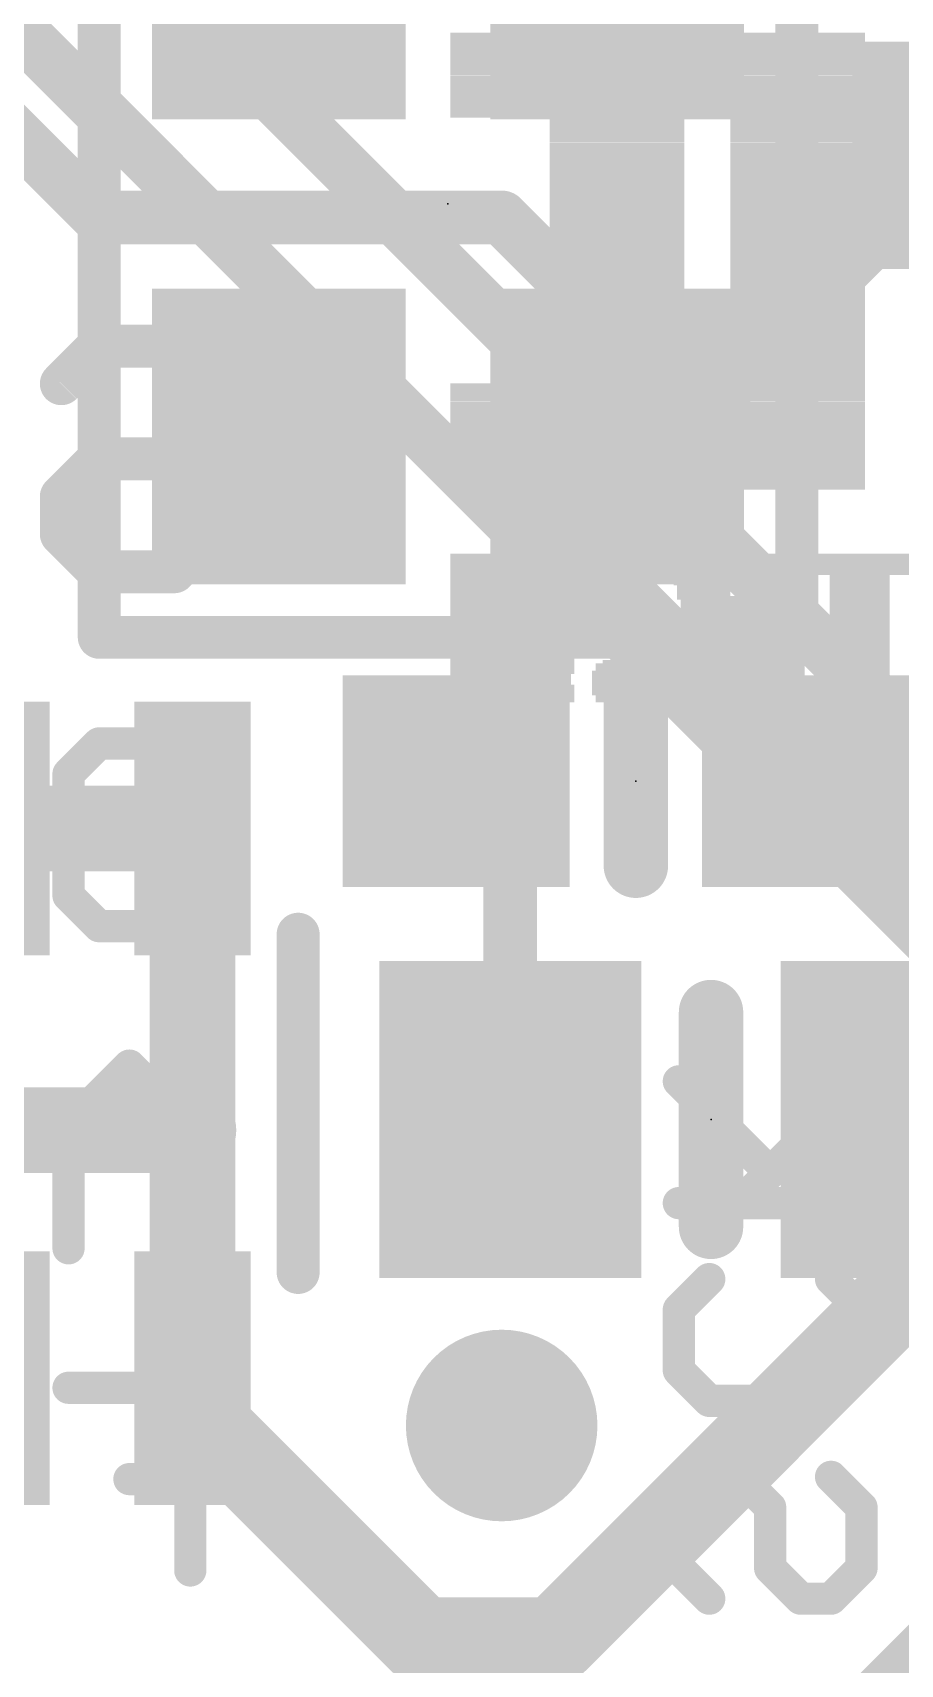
# Model space of a CAD drawing. Extents: x -11.9 to 58.8, y -5.3 to 30.8.
# Drawn here: x 28.26 to 32.37, y 4.2 to 11.92 of the extents above; entities that cross this region are included whole.
import ezdxf

# ---------------------------------------------------------------- set-up
doc = ezdxf.new("R2010")
doc.units = 0
for name, color, linetype in [('1', 12, 'CONTINUOUS'), ('16', 132, 'CONTINUOUS'), ('18', 110, 'CONTINUOUS'), ('21', 40, 'CONTINUOUS'), ('22', 6, 'CONTINUOUS'), ('23', 53, 'CONTINUOUS')]:
    doc.layers.add(name, color=color, linetype=linetype)

# ---------------------------------------------------------------- blocks, each defined once
blk = doc.blocks.new('RECT')
blk.add_solid([(-0.5, -0.5), (0.5, -0.5), (-0.5, 0.5), (0.5, 0.5)])
blk = doc.blocks.new('ROUNDV')
at = {"const_width": 0.5}
blk.add_lwpolyline([(0, -0.25, 1), (0, 0.25, 1), (0, -0.25)], format="xyb", dxfattribs=at)

msp = doc.modelspace()

# ---------------------------------------------------------------- linework, layer by layer
at = {"layer": '1'}
for points, const_width in [([(27.674, 11.95), (28.575, 11.049)], 0.254), ([(32.639, 11.342), (31.3095, 10.0125)], 0.254), ([(28.575, 11.049), (30.48, 11.049)], 0.254), ([(30.48, 11.049), (31.026, 10.503)], 0.254), ([(31.026, 10.503), (31.026, 10.0125)], 0.254), ([(31.3095, 10.0125), (31.026, 10.0125)], 0.254), ([(31.026, 10.0125), (31.026, 9.321)], 0.254), ([(34.925, 9.525), (32.4206, 7.0206)], 0.4064), ([(31.026, 9.321), (31.965, 8.382)], 0.254), ([(29.017, 8.443), (29.017, 8.158)], 0.254), ([(30.265, 8.382), (30.5206, 8.1264)], 0.254), ([(28.067, 8.158), (29.017, 8.158)], 0.4064), ([(29.017, 6.735), (29.017, 8.158)], 0.4064), ([(30.5206, 8.1264), (30.5206, 6.7818)], 0.254), ([(32.4206, 7.0206), (32.4206, 6.7818)], 0.4064), ([(32.4206, 6.0046), (32.4206, 6.7818)], 0.4064), ([(27.559, 6.731), (29.021, 6.731)], 0.4064), ([(29.021, 6.731), (29.017, 6.735)], 0.4064), ([(29.017, 5.558), (29.017, 6.735)], 0.4064), ([(32.4206, 6.0046), (30.734, 4.318)], 0.4064), ([(29.017, 5.4), (29.017, 5.558)], 0.4064), ([(30.099, 4.318), (29.017, 5.4)], 0.4064), ([(33.02, 4.826), (31.75, 3.556)], 0.254), ([(30.734, 4.318), (30.099, 4.318)], 0.4064)]:
    msp.add_lwpolyline(points, dxfattribs=dict(at, const_width=const_width))
for points, const_width in [([(28.575, 11.1125, 1), (28.575, 10.9855)], 0.127), ([(28.5301, 11.0041, 1), (28.6199, 11.0939)], 0.127), ([(30.5249, 11.0939, 1), (30.4351, 11.0041)], 0.127), ([(30.48, 10.9855, 1), (30.48, 11.1125)], 0.127), ([(31.0895, 10.503, 1), (30.9625, 10.503)], 0.127), ([(30.9811, 10.4581, 1), (31.0709, 10.5479)], 0.127), ([(31.026, 10.076, 1), (31.026, 9.949)], 0.127), ([(31.0895, 10.0125, 1), (30.9625, 10.0125)], 0.127), ([(31.2646, 10.0574, 1), (31.3544, 9.9676)], 0.127), ([(31.3095, 9.949, 1), (31.3095, 10.076)], 0.127), ([(30.9625, 10.0125, 1), (31.0895, 10.0125)], 0.127), ([(31.0709, 9.3659, 1), (30.9811, 9.2761)], 0.127), ([(30.9625, 9.321, 1), (31.0895, 9.321)], 0.127), ([(29.0805, 8.443, 1), (28.9535, 8.443)], 0.127), ([(30.3099, 8.4269, 1), (30.2201, 8.3371)], 0.127), ([(31.9201, 8.3371, 1), (32.0099, 8.4269)], 0.127), ([(29.1186, 8.158, 1), (28.9154, 8.158)], 0.2032), ([(29.017, 8.0564, 1), (29.017, 8.2596)], 0.2032), ([(28.9535, 8.158, 1), (29.0805, 8.158)], 0.127), ([(30.5841, 8.1264, 1), (30.4571, 8.1264)], 0.127), ([(30.4757, 8.0815, 1), (30.5655, 8.1713)], 0.127), ([(32.5222, 7.0206, 1), (32.319, 7.0206)], 0.2032), ([(32.3488, 7.0924, 1), (32.4924, 6.9488)], 0.2032), ([(32.5222, 6.7818, 1), (32.319, 6.7818)], 0.2032), ([(29.1186, 6.735, 1), (28.9154, 6.735)], 0.2032), ([(29.0888, 6.8068, 1), (28.9452, 6.6632)], 0.2032), ([(28.9492, 6.6592, 1), (29.0928, 6.8028)], 0.2032), ([(29.021, 6.6294, 1), (29.021, 6.8326)], 0.2032), ([(32.319, 6.7818, 1), (32.5222, 6.7818)], 0.2032), ([(28.9154, 6.735, 1), (29.1186, 6.735)], 0.2032), ([(30.4571, 6.7818, 1), (30.5841, 6.7818)], 0.127), ([(32.4924, 5.9328, 1), (32.3488, 6.0764)], 0.2032), ([(32.319, 6.0046, 1), (32.5222, 6.0046)], 0.2032), ([(29.1186, 5.558, 1), (28.9154, 5.558)], 0.2032), ([(28.9154, 5.558, 1), (29.1186, 5.558)], 0.2032), ([(29.0888, 5.4718, 1), (28.9452, 5.3282)], 0.2032), ([(28.9154, 5.4, 1), (29.1186, 5.4)], 0.2032), ([(30.099, 4.4196, 1), (30.099, 4.2164)], 0.2032), ([(30.0272, 4.2462, 1), (30.1708, 4.3898)], 0.2032), ([(30.6622, 4.3898, 1), (30.8058, 4.2462)], 0.2032), ([(30.734, 4.2164, 1), (30.734, 4.4196)], 0.2032)]:
    msp.add_lwpolyline(points, format="xyb", dxfattribs=dict(at, const_width=const_width))
at = {"layer": '16', "const_width": 0.254}
for points in [[(25.146, 15.875), (34.29, 6.731)], [(25.146, 14.986), (32.639, 7.493)], [(32.639, 4.445), (31.75, 3.556)]]:
    msp.add_lwpolyline(points, dxfattribs=at)
at = {"layer": '21'}
for points, const_width in [([(28.576, 9.0625), (28.576, 13.1625)], 0.2032), ([(31.876, 9.0625), (31.876, 13.1625)], 0.2032), ([(28.576, 9.0625), (31.876, 9.0625)], 0.2032), ([(31.115, 7.982), (31.115, 8.782)], 0.3048), ([(29.517, 6.058), (29.517, 7.658)], 0.2032), ([(31.4706, 6.2738), (31.4706, 7.2898)], 0.3048)]:
    msp.add_lwpolyline(points, dxfattribs=dict(at, const_width=const_width))
for points, const_width in [([(28.576, 9.1133, 1), (28.576, 9.0117)], 0.1016), ([(28.5252, 9.0625, 1), (28.6268, 9.0625)], 0.1016), ([(31.8252, 9.0625, 1), (31.9268, 9.0625)], 0.1016), ([(31.876, 9.0117, 1), (31.876, 9.1133)], 0.1016), ([(31.1912, 8.782, 1), (31.0388, 8.782)], 0.1524), ([(31.0388, 7.982, 1), (31.1912, 7.982)], 0.1524), ([(29.5678, 7.658, 1), (29.4662, 7.658)], 0.1016), ([(31.5468, 7.2898, 1), (31.3944, 7.2898)], 0.1524), ([(31.3944, 6.2738, 1), (31.5468, 6.2738)], 0.1524), ([(29.4662, 6.058, 1), (29.5678, 6.058)], 0.1016)]:
    msp.add_lwpolyline(points, format="xyb", dxfattribs=dict(at, const_width=const_width))
at = {"layer": '22'}
for points, const_width in [([(28.3966, 10.2624), (28.5745, 10.4403)], 0.2032), ([(28.5745, 10.4403), (28.9305, 10.4403)], 0.2032), ([(28.9305, 10.4403), (29.1084, 10.2624)], 0.2032), ([(29.1084, 10.2624), (29.1084, 10.0844)], 0.2032), ([(29.1084, 10.0844), (28.9305, 9.9065)], 0.2032), ([(28.5745, 9.9065), (28.3966, 9.7285)], 0.2032), ([(28.9305, 9.9065), (28.5745, 9.9065)], 0.2032), ([(28.3966, 9.7285), (28.3966, 9.5506)], 0.2032), ([(28.3966, 9.5506), (28.5745, 9.3726)], 0.2032), ([(28.9305, 9.3726), (29.1084, 9.5506)], 0.2032), ([(28.5745, 9.3726), (28.9305, 9.3726)], 0.2032), ([(28.4306, 8.4165), (28.5746, 8.5605)], 0.1524), ([(28.5746, 8.5605), (28.8627, 8.5605)], 0.1524), ([(28.8627, 8.5605), (29.0068, 8.4165)], 0.1524), ([(28.4306, 7.8403), (28.4306, 8.4165)], 0.1524), ([(29.0068, 8.4165), (29.0068, 7.8403)], 0.1524), ([(28.5746, 7.6962), (28.4306, 7.8403)], 0.1524), ([(29.0068, 7.8403), (28.8627, 7.6962)], 0.1524), ([(28.8627, 7.6962), (28.5746, 7.6962)], 0.1524), ([(28.7187, 7.0365), (28.4306, 6.7484)], 0.1524), ([(29.0068, 6.7484), (28.7187, 7.0365)], 0.1524), ([(31.7504, 6.53), (31.3182, 6.9622)], 0.1524), ([(31.6063, 6.386), (32.1825, 6.9622)], 0.1524), ([(28.4306, 6.7484), (28.4306, 6.1722)], 0.1524), ([(29.0068, 6.1722), (29.0068, 6.7484)], 0.1524), ([(29.0068, 6.6044), (28.4306, 6.6044)], 0.1524), ([(32.1825, 6.386), (31.3182, 6.386)], 0.1524), ([(31.3182, 5.8826), (31.4623, 6.0267)], 0.1524), ([(32.0385, 6.0267), (32.1825, 5.8826)], 0.1524), ([(31.3182, 5.5945), (31.3182, 5.8826)], 0.1524), ([(32.1825, 5.8826), (32.1825, 5.5945)], 0.1524), ([(31.4623, 5.4504), (31.3182, 5.5945)], 0.1524), ([(32.1825, 5.5945), (32.0385, 5.4504)], 0.1524), ([(29.0068, 5.5125), (28.4306, 5.5125)], 0.1524), ([(29.0068, 4.6482), (29.0068, 5.5125)], 0.1524), ([(32.0385, 5.4504), (31.4623, 5.4504)], 0.1524), ([(29.0068, 5.0804), (28.7187, 5.0804)], 0.1524), ([(31.4623, 5.0911), (31.3182, 4.9471)], 0.1524), ([(31.6063, 5.0911), (31.4623, 5.0911)], 0.1524), ([(31.7504, 4.9471), (31.6063, 5.0911)], 0.1524), ([(32.0385, 5.0911), (32.1825, 4.9471)], 0.1524), ([(31.3182, 4.9471), (31.3182, 4.659)], 0.1524), ([(31.7504, 4.659), (31.7504, 4.9471)], 0.1524), ([(32.1825, 4.9471), (32.1825, 4.659)], 0.1524), ([(31.3182, 4.659), (31.4623, 4.5149)], 0.1524), ([(31.8944, 4.5149), (31.7504, 4.659)], 0.1524), ([(32.1825, 4.659), (32.0385, 4.5149)], 0.1524), ([(32.0385, 4.5149), (31.8944, 4.5149)], 0.1524)]:
    msp.add_lwpolyline(points, dxfattribs=dict(at, const_width=const_width))
for points, const_width in [([(28.5745, 10.4911, 1), (28.5745, 10.3895)], 0.1016), ([(28.6105, 10.4044, 1), (28.5386, 10.4762)], 0.1016), ([(28.9664, 10.4762, 1), (28.8945, 10.4044)], 0.1016), ([(28.9305, 10.3895, 1), (28.9305, 10.4911)], 0.1016), ([(28.3607, 10.2983, 1), (28.4325, 10.2264)], 0.1016), ([(29.1592, 10.2624, 1), (29.0576, 10.2624)], 0.1016), ([(29.0725, 10.2264, 1), (29.1443, 10.2983)], 0.1016), ([(29.0576, 10.0844, 1), (29.1592, 10.0844)], 0.1016), ([(29.1443, 10.0485, 1), (29.0725, 10.1203)], 0.1016), ([(28.5745, 9.9573, 1), (28.5745, 9.8557)], 0.1016), ([(28.6105, 9.8705, 1), (28.5386, 9.9424)], 0.1016), ([(28.8945, 9.9424, 1), (28.9664, 9.8705)], 0.1016), ([(28.9305, 9.8557, 1), (28.9305, 9.9573)], 0.1016), ([(28.4474, 9.7285, 1), (28.3458, 9.7285)], 0.1016), ([(28.3607, 9.7644, 1), (28.4325, 9.6926)], 0.1016), ([(28.4325, 9.5865, 1), (28.3607, 9.5146)], 0.1016), ([(29.1443, 9.5146, 1), (29.0725, 9.5865)], 0.1016), ([(28.3458, 9.5506, 1), (28.4474, 9.5506)], 0.1016), ([(28.5745, 9.4234, 1), (28.5745, 9.3218)], 0.1016), ([(28.5386, 9.3367, 1), (28.6105, 9.4085)], 0.1016), ([(28.8945, 9.4085, 1), (28.9664, 9.3367)], 0.1016), ([(28.9305, 9.3218, 1), (28.9305, 9.4234)], 0.1016), ([(28.5746, 8.5986, 1), (28.5746, 8.5224)], 0.0762), ([(28.6016, 8.5336, 1), (28.5477, 8.5875)], 0.0762), ([(28.8897, 8.5875, 1), (28.8358, 8.5336)], 0.0762), ([(28.8627, 8.5224, 1), (28.8627, 8.5986)], 0.0762), ([(28.4687, 8.4165, 1), (28.3925, 8.4165)], 0.0762), ([(29.0449, 8.4165, 1), (28.9687, 8.4165)], 0.0762), ([(28.4036, 8.4434, 1), (28.4575, 8.3895)], 0.0762), ([(28.9799, 8.3895, 1), (29.0337, 8.4434)], 0.0762), ([(28.4575, 7.8672, 1), (28.4036, 7.8133)], 0.0762), ([(28.3925, 7.8403, 1), (28.4687, 7.8403)], 0.0762), ([(28.9687, 7.8403, 1), (29.0449, 7.8403)], 0.0762), ([(29.0337, 7.8133, 1), (28.9799, 7.8672)], 0.0762), ([(28.5746, 7.7343, 1), (28.5746, 7.6581)], 0.0762), ([(28.5477, 7.6693, 1), (28.6016, 7.7231)], 0.0762), ([(28.8358, 7.7231, 1), (28.8897, 7.6693)], 0.0762), ([(28.8627, 7.6581, 1), (28.8627, 7.7343)], 0.0762), ([(28.7456, 7.0635, 1), (28.6917, 7.0096)], 0.0762), ([(28.7456, 7.0096, 1), (28.6917, 7.0635)], 0.0762), ([(31.3451, 6.9891, 1), (31.2913, 6.9352)], 0.0762), ([(32.2095, 6.9352, 1), (32.1556, 6.9891)], 0.0762), ([(28.4036, 6.7754, 1), (28.4575, 6.7215)], 0.0762), ([(28.4687, 6.7484, 1), (28.3925, 6.7484)], 0.0762), ([(29.0449, 6.7484, 1), (28.9687, 6.7484)], 0.0762), ([(28.9799, 6.7215, 1), (29.0337, 6.7754)], 0.0762), ([(28.4306, 6.6425, 1), (28.4306, 6.5663)], 0.0762), ([(29.0068, 6.5663, 1), (29.0068, 6.6425)], 0.0762), ([(31.7234, 6.5031, 1), (31.7773, 6.557)], 0.0762), ([(31.3182, 6.4241, 1), (31.3182, 6.3479)], 0.0762), ([(31.5794, 6.4129, 1), (31.6333, 6.359)], 0.0762), ([(32.1825, 6.3479, 1), (32.1825, 6.4241)], 0.0762), ([(28.3925, 6.1722, 1), (28.4687, 6.1722)], 0.0762), ([(28.9687, 6.1722, 1), (29.0449, 6.1722)], 0.0762), ([(31.4892, 5.9997, 1), (31.4353, 6.0536)], 0.0762), ([(32.0654, 6.0536, 1), (32.0115, 5.9997)], 0.0762), ([(31.3563, 5.8826, 1), (31.2801, 5.8826)], 0.0762), ([(31.2913, 5.9096, 1), (31.3451, 5.8557)], 0.0762), ([(32.2206, 5.8826, 1), (32.1444, 5.8826)], 0.0762), ([(32.1556, 5.8557, 1), (32.2095, 5.9096)], 0.0762), ([(31.3451, 5.6214, 1), (31.2913, 5.5676)], 0.0762), ([(32.2095, 5.5676, 1), (32.1556, 5.6214)], 0.0762), ([(28.4306, 5.5506, 1), (28.4306, 5.4744)], 0.0762), ([(29.0449, 5.5125, 1), (28.9687, 5.5125)], 0.0762), ([(29.0068, 5.4744, 1), (29.0068, 5.5506)], 0.0762), ([(31.2801, 5.5945, 1), (31.3563, 5.5945)], 0.0762), ([(32.1444, 5.5945, 1), (32.2206, 5.5945)], 0.0762), ([(31.4623, 5.4885, 1), (31.4623, 5.4123)], 0.0762), ([(31.4353, 5.4235, 1), (31.4892, 5.4774)], 0.0762), ([(32.0115, 5.4774, 1), (32.0654, 5.4235)], 0.0762), ([(32.0385, 5.4123, 1), (32.0385, 5.4885)], 0.0762), ([(28.7187, 5.1185, 1), (28.7187, 5.0423)], 0.0762), ([(29.0068, 5.0423, 1), (29.0068, 5.1185)], 0.0762), ([(31.4623, 5.1292, 1), (31.4623, 5.053)], 0.0762), ([(31.4892, 5.0642, 1), (31.4353, 5.1181)], 0.0762), ([(31.6333, 5.1181, 1), (31.5794, 5.0642)], 0.0762), ([(31.6063, 5.053, 1), (31.6063, 5.1292)], 0.0762), ([(32.0654, 5.1181, 1), (32.0115, 5.0642)], 0.0762), ([(31.3563, 4.9471, 1), (31.2801, 4.9471)], 0.0762), ([(31.7885, 4.9471, 1), (31.7123, 4.9471)], 0.0762), ([(32.2206, 4.9471, 1), (32.1444, 4.9471)], 0.0762), ([(31.2913, 4.974, 1), (31.3451, 4.9201)], 0.0762), ([(31.7234, 4.9201, 1), (31.7773, 4.974)], 0.0762), ([(32.1556, 4.9201, 1), (32.2095, 4.974)], 0.0762), ([(31.3451, 4.6859, 1), (31.2913, 4.632)], 0.0762), ([(31.7773, 4.6859, 1), (31.7234, 4.632)], 0.0762), ([(32.2095, 4.632, 1), (32.1556, 4.6859)], 0.0762), ([(28.9687, 4.6482, 1), (29.0449, 4.6482)], 0.0762), ([(31.2801, 4.659, 1), (31.3563, 4.659)], 0.0762), ([(31.7123, 4.659, 1), (31.7885, 4.659)], 0.0762), ([(32.1444, 4.659, 1), (32.2206, 4.659)], 0.0762), ([(31.4353, 4.488, 1), (31.4892, 4.5419)], 0.0762), ([(31.8944, 4.553, 1), (31.8944, 4.4768)], 0.0762), ([(31.8675, 4.488, 1), (31.9214, 4.5419)], 0.0762), ([(32.0115, 4.5419, 1), (32.0654, 4.488)], 0.0762), ([(32.0385, 4.4768, 1), (32.0385, 4.553)], 0.0762)]:
    msp.add_lwpolyline(points, format="xyb", dxfattribs=dict(at, const_width=const_width))
at = {"layer": '23'}
for p in [(30.226, 11.1125), (31.115, 8.382), (31.4706, 6.7818)]:
    msp.add_point(p, dxfattribs=at)

# ---------------------------------------------------------------- block references
at = {"layer": '1'}
for p, xscale, yscale, rotation in [((29.426, 12.2125), 1.4, 1.2, 90), ((31.026, 12.2125), 1.4, 1.2, 90), ((29.426, 10.0125), 1.4, 1.2, 90), ((31.026, 10.0125), 1.4, 1.2, 90), ((30.5206, 6.7818), 1.24, 1.5, 180), ((32.4206, 6.7818), 1.24, 1.5, 180)]:
    msp.add_blockref('RECT', p, dxfattribs=dict(at, xscale=xscale, yscale=yscale, rotation=rotation))
at = {"layer": '1', "xscale": 1.075}
for p, rotation in [((32.639, 11.342), 90), ((30.265, 8.382), 180), ((31.965, 8.382), 180)]:
    msp.add_blockref('RECT', p, dxfattribs=dict(at, rotation=rotation))
at = {"layer": '1', "xscale": 0.55, "yscale": 1.2}
for p in [(28.067, 8.158), (29.017, 8.158), (28.067, 5.558), (29.017, 5.558)]:
    msp.add_blockref('RECT', p, dxfattribs=at)
at = {"layer": '18', "xscale": 0.9064, "yscale": 0.9064}
msp.add_blockref('ROUNDV', (30.48, 5.334), dxfattribs=at)
msp.add_blockref('ROUNDV', (30.48, 5.334), dxfattribs=at)
at = {"layer": '22', "rotation": 180}
for p, xscale, yscale in [((30.7907, 11.9146), 1.1065, 0.0167), ((30.7907, 11.8979), 1.1065, 0.0168), ((30.7907, 11.8811), 1.1065, 0.0168), ((31.8803, 11.9146), 0.637, 0.0167), ((31.8803, 11.8979), 0.637, 0.0168), ((31.8803, 11.8811), 0.637, 0.0168), ((30.7907, 11.8643), 1.1065, 0.0167), ((30.7907, 11.8476), 1.1065, 0.0168), ((30.7907, 11.8308), 1.1065, 0.0168), ((30.7907, 11.814), 1.1065, 0.0167), ((31.8803, 11.8643), 0.637, 0.0167), ((31.8803, 11.8476), 0.637, 0.0168), ((31.8803, 11.8308), 0.637, 0.0168), ((31.8803, 11.814), 0.637, 0.0167), ((30.7907, 11.7973), 1.1065, 0.0168), ((30.7907, 11.7805), 1.1065, 0.0168), ((30.7907, 11.7637), 1.1065, 0.0167), ((30.7907, 11.747), 1.1065, 0.0168), ((30.7907, 11.7302), 1.1065, 0.0168), ((31.8803, 11.7973), 0.637, 0.0168), ((31.8803, 11.7805), 0.637, 0.0168), ((31.8803, 11.7637), 0.637, 0.0167), ((31.8803, 11.747), 0.637, 0.0168), ((31.8803, 11.7302), 0.637, 0.0168), ((30.7907, 11.7134), 1.1065, 0.0167), ((30.7907, 11.6967), 1.1065, 0.0168), ((30.7907, 11.6799), 1.1065, 0.0167), ((30.7907, 11.6632), 1.1065, 0.0168), ((31.8803, 11.7134), 0.637, 0.0167), ((31.8803, 11.6967), 0.637, 0.0168), ((31.8803, 11.6799), 0.637, 0.0167), ((31.8803, 11.6632), 0.637, 0.0168), ((30.7907, 11.6464), 1.1065, 0.0168), ((30.7907, 11.6296), 1.1065, 0.0167), ((30.7907, 11.6129), 1.1065, 0.0168), ((30.7907, 11.5961), 1.1065, 0.0168), ((30.7907, 11.5793), 1.1065, 0.0167), ((31.8803, 11.6464), 0.637, 0.0168), ((31.8803, 11.6296), 0.637, 0.0167), ((31.8803, 11.6129), 0.637, 0.0168), ((31.8803, 11.5961), 0.637, 0.0168), ((31.8803, 11.5793), 0.637, 0.0167), ((30.7907, 11.5626), 1.1065, 0.0168), ((30.7907, 11.5458), 1.1065, 0.0168), ((30.7907, 11.529), 1.1065, 0.0167), ((31.0254, 11.5123), 0.6371, 0.0168), ((31.0254, 11.4955), 0.6371, 0.0167), ((31.8803, 11.5626), 0.637, 0.0168), ((31.8803, 11.5458), 0.637, 0.0168), ((31.8803, 11.529), 0.637, 0.0167), ((31.8803, 11.5123), 0.637, 0.0168), ((31.8803, 11.4955), 0.637, 0.0167), ((31.0254, 11.4788), 0.6371, 0.0168), ((31.0254, 11.462), 0.6371, 0.0168), ((31.0254, 11.4452), 0.6371, 0.0167), ((31.0254, 11.4285), 0.6371, 0.0168), ((31.8803, 11.4788), 0.637, 0.0168), ((31.8803, 11.462), 0.637, 0.0168), ((31.8803, 11.4452), 0.637, 0.0167), ((31.8803, 11.4285), 0.637, 0.0168), ((31.0254, 11.4117), 0.6371, 0.0168), ((31.0254, 11.3949), 0.6371, 0.0167), ((31.0254, 11.3782), 0.6371, 0.0168), ((31.0254, 11.3614), 0.6371, 0.0168), ((31.0254, 11.3446), 0.6371, 0.0167), ((31.8803, 11.4117), 0.637, 0.0168), ((31.8803, 11.3949), 0.637, 0.0167), ((31.8803, 11.3782), 0.637, 0.0168), ((31.8803, 11.3614), 0.637, 0.0168), ((31.8803, 11.3446), 0.637, 0.0167), ((31.0254, 11.3279), 0.6371, 0.0168), ((31.0254, 11.3111), 0.6371, 0.0168), ((31.0254, 11.2943), 0.6371, 0.0167), ((31.0254, 11.2776), 0.6371, 0.0168), ((31.8803, 11.3279), 0.637, 0.0168), ((31.8803, 11.3111), 0.637, 0.0168), ((31.8803, 11.2943), 0.637, 0.0167), ((31.8803, 11.2776), 0.637, 0.0168), ((31.0254, 11.2609), 0.6371, 0.0167), ((31.0254, 11.2441), 0.6371, 0.0168), ((31.0254, 11.2273), 0.6371, 0.0168), ((31.0254, 11.2106), 0.6371, 0.0167), ((31.0254, 11.1938), 0.6371, 0.0168), ((31.8803, 11.2609), 0.637, 0.0167), ((31.8803, 11.2441), 0.637, 0.0168), ((31.8803, 11.2273), 0.637, 0.0168), ((31.8803, 11.2106), 0.637, 0.0167), ((31.8803, 11.1938), 0.637, 0.0168), ((31.0254, 11.177), 0.6371, 0.0168), ((31.0254, 11.1603), 0.6371, 0.0167), ((31.0254, 11.1435), 0.6371, 0.0168), ((31.0254, 11.1267), 0.6371, 0.0168), ((31.0254, 11.11), 0.6371, 0.0167), ((31.8803, 11.177), 0.637, 0.0168), ((31.8803, 11.1603), 0.637, 0.0167), ((31.8803, 11.1435), 0.637, 0.0168), ((31.8803, 11.1267), 0.637, 0.0168), ((31.8803, 11.11), 0.637, 0.0167), ((31.0254, 11.0932), 0.6371, 0.0168), ((31.0254, 11.0765), 0.6371, 0.0167), ((31.0254, 11.0597), 0.6371, 0.0168), ((31.0254, 11.0429), 0.6371, 0.0168), ((31.8803, 11.0932), 0.637, 0.0168), ((31.8803, 11.0765), 0.637, 0.0167), ((31.8803, 11.0597), 0.637, 0.0168), ((31.8803, 11.0429), 0.637, 0.0168), ((31.0254, 11.0262), 0.6371, 0.0167), ((31.0254, 11.0094), 0.6371, 0.0168), ((31.0254, 10.9926), 0.6371, 0.0168), ((31.0254, 10.9759), 0.6371, 0.0167), ((31.0254, 10.9591), 0.6371, 0.0168), ((31.8803, 11.0262), 0.637, 0.0167), ((31.8803, 11.0094), 0.637, 0.0168), ((31.8803, 10.9926), 0.637, 0.0168), ((31.8803, 10.9759), 0.637, 0.0167), ((31.8803, 10.9591), 0.637, 0.0168), ((31.0254, 10.9423), 0.6371, 0.0168), ((31.0254, 10.9256), 0.6371, 0.0167), ((31.0254, 10.9088), 0.6371, 0.0168), ((31.0254, 10.892), 0.6371, 0.0168), ((31.0254, 10.8753), 0.6371, 0.0167), ((31.8803, 10.9423), 0.637, 0.0168), ((31.8803, 10.9256), 0.637, 0.0167), ((31.8803, 10.9088), 0.637, 0.0168), ((31.8803, 10.892), 0.637, 0.0168), ((31.8803, 10.8753), 0.637, 0.0167), ((31.0254, 10.8585), 0.6371, 0.0168), ((31.0254, 10.8418), 0.6371, 0.0167), ((31.0254, 10.825), 0.6371, 0.0168), ((31.0254, 10.8082), 0.6371, 0.0168), ((31.8803, 10.8585), 0.637, 0.0168), ((31.8803, 10.8418), 0.637, 0.0167), ((31.8803, 10.825), 0.637, 0.0168), ((31.8803, 10.8082), 0.637, 0.0168), ((31.0254, 10.7915), 0.6371, 0.0167), ((31.0254, 10.7747), 0.6371, 0.0168), ((31.0254, 10.7579), 0.6371, 0.0168), ((31.0254, 10.7412), 0.6371, 0.0167), ((31.0254, 10.7244), 0.6371, 0.0168), ((31.8803, 10.7915), 0.637, 0.0167), ((31.8803, 10.7747), 0.637, 0.0168), ((31.8803, 10.7579), 0.637, 0.0168), ((31.8803, 10.7412), 0.637, 0.0167), ((31.8803, 10.7244), 0.637, 0.0168), ((31.0254, 10.7076), 0.6371, 0.0168), ((31.0254, 10.6909), 0.6371, 0.0167), ((31.0254, 10.6741), 0.6371, 0.0168), ((31.0254, 10.6574), 0.6371, 0.0167), ((31.8803, 10.7076), 0.637, 0.0168), ((31.8803, 10.6909), 0.637, 0.0167), ((31.8803, 10.6741), 0.637, 0.0168), ((31.8803, 10.6574), 0.637, 0.0167), ((31.0254, 10.6406), 0.6371, 0.0168), ((31.0254, 10.6238), 0.6371, 0.0168), ((31.0254, 10.6071), 0.6371, 0.0167), ((31.0254, 10.5903), 0.6371, 0.0168), ((31.0254, 10.5735), 0.6371, 0.0168), ((31.8803, 10.6406), 0.637, 0.0168), ((31.8803, 10.6238), 0.637, 0.0168), ((31.8803, 10.6071), 0.637, 0.0167), ((31.8803, 10.5903), 0.637, 0.0168), ((31.8803, 10.5735), 0.637, 0.0168), ((31.0254, 10.5568), 0.6371, 0.0167), ((31.0254, 10.54), 0.6371, 0.0168), ((31.0254, 10.5232), 0.6371, 0.0168), ((31.0254, 10.5065), 0.6371, 0.0167), ((31.0254, 10.4897), 0.6371, 0.0168), ((31.8803, 10.5568), 0.637, 0.0167), ((31.8803, 10.54), 0.637, 0.0168), ((31.8803, 10.5232), 0.637, 0.0168), ((31.8803, 10.5065), 0.637, 0.0167), ((31.8803, 10.4897), 0.637, 0.0168), ((31.0254, 10.4729), 0.6371, 0.0168), ((31.0254, 10.4562), 0.6371, 0.0167), ((31.0254, 10.4394), 0.6371, 0.0168), ((31.0254, 10.4227), 0.6371, 0.0167), ((31.8803, 10.4729), 0.637, 0.0168), ((31.8803, 10.4562), 0.637, 0.0167), ((31.8803, 10.4394), 0.637, 0.0168), ((31.8803, 10.4227), 0.637, 0.0167), ((31.017, 10.3556), 0.6538, 0.0168), ((31.017, 10.3388), 0.6538, 0.0168), ((31.0254, 10.4059), 0.6371, 0.0168), ((31.0254, 10.3891), 0.6371, 0.0168), ((31.0254, 10.3724), 0.6371, 0.0167), ((31.8803, 10.4059), 0.637, 0.0168), ((31.8803, 10.3891), 0.637, 0.0168), ((31.8803, 10.3724), 0.637, 0.0167), ((31.8803, 10.3556), 0.637, 0.0168), ((31.8803, 10.3388), 0.637, 0.0168), ((30.9751, 10.2718), 0.7377, 0.0167), ((31.0002, 10.2885), 0.6874, 0.0168), ((31.0086, 10.3053), 0.6706, 0.0168), ((31.017, 10.3221), 0.6538, 0.0167), ((31.8803, 10.3221), 0.637, 0.0167), ((31.8803, 10.3053), 0.637, 0.0168), ((31.8803, 10.2885), 0.637, 0.0168), ((31.8803, 10.2718), 0.637, 0.0167), ((30.7907, 10.255), 1.1065, 0.0168), ((30.7907, 10.2383), 1.1065, 0.0167), ((30.7907, 10.2215), 1.1065, 0.0168), ((30.7907, 10.2047), 1.1065, 0.0168), ((30.7907, 10.188), 1.1065, 0.0167), ((31.8803, 10.255), 0.637, 0.0168), ((31.8803, 10.2383), 0.637, 0.0167), ((31.8803, 10.2215), 0.637, 0.0168), ((31.8803, 10.2047), 0.637, 0.0168), ((31.8803, 10.188), 0.637, 0.0167), ((30.7823, 10.1041), 1.0897, 0.0168), ((30.7907, 10.1712), 1.1065, 0.0168), ((30.7907, 10.1544), 1.1065, 0.0168), ((30.7907, 10.1377), 1.1065, 0.0167), ((30.7907, 10.1209), 1.1065, 0.0168), ((31.8803, 10.1712), 0.637, 0.0168), ((31.8803, 10.1544), 0.637, 0.0168), ((31.8803, 10.1377), 0.637, 0.0167), ((31.8803, 10.1209), 0.637, 0.0168), ((31.8803, 10.1041), 0.637, 0.0168), ((30.7823, 10.0874), 1.0897, 0.0167), ((30.7823, 10.0706), 1.0897, 0.0168), ((30.7823, 10.0538), 1.0897, 0.0168), ((30.7823, 10.0371), 1.0897, 0.0167), ((31.8803, 10.0874), 0.637, 0.0167), ((31.8803, 10.0706), 0.637, 0.0168), ((31.8803, 10.0538), 0.637, 0.0168), ((31.8803, 10.0371), 0.637, 0.0167), ((30.7655, 9.9533), 1.0562, 0.0167), ((30.7739, 10.0203), 1.0729, 0.0168), ((30.7739, 10.0036), 1.0729, 0.0167), ((30.7739, 9.9868), 1.0729, 0.0168), ((30.7739, 9.97), 1.0729, 0.0168), ((31.8803, 10.0203), 0.637, 0.0168), ((31.8803, 10.0036), 0.637, 0.0167), ((31.8803, 9.9868), 0.637, 0.0168), ((31.8803, 9.97), 0.637, 0.0168), ((31.8803, 9.9533), 0.637, 0.0167), ((30.7655, 9.9365), 1.0562, 0.0168), ((30.7571, 9.9197), 1.0394, 0.0168), ((30.7487, 9.903), 1.0226, 0.0167), ((30.7487, 9.8862), 1.0226, 0.0168), ((31.8803, 9.9365), 0.637, 0.0168), ((31.8803, 9.9197), 0.637, 0.0168), ((31.8803, 9.903), 0.637, 0.0167), ((31.8803, 9.8862), 0.637, 0.0168), ((30.7404, 9.8694), 1.0059, 0.0168), ((30.7236, 9.8527), 0.9723, 0.0167), ((30.7236, 9.8359), 0.9723, 0.0168), ((30.7404, 9.8192), 0.8717, 0.0167), ((30.7571, 9.8024), 0.7712, 0.0168), ((31.8803, 9.8694), 0.637, 0.0168), ((31.8803, 9.8527), 0.637, 0.0167), ((31.8803, 9.8359), 0.637, 0.0168), ((31.8803, 9.8192), 0.637, 0.0167), ((31.8803, 9.8024), 0.637, 0.0168), ((30.7572, 9.7856), 0.7041, 0.0168), ((30.7907, 9.7689), 0.5365, 0.0167), ((30.8242, 9.7521), 0.2012, 0.0168), ((31.8803, 9.7856), 0.637, 0.0168), ((31.8803, 9.7689), 0.637, 0.0167), ((37.2364, 9.4503), 13.998, 0.0168), ((37.2364, 9.4336), 13.998, 0.0167), ((37.2364, 9.4168), 13.998, 0.0168), ((37.2364, 9.4001), 13.998, 0.0167), ((37.2364, 9.3833), 13.998, 0.0168), ((37.2364, 9.3665), 13.998, 0.0168), ((30.5811, 9.3498), 0.6874, 0.0167), ((30.5643, 9.333), 0.6538, 0.0168), ((31.3941, 9.3498), 0.3353, 0.0167), ((31.4109, 9.333), 0.3018, 0.0168), ((32.1737, 9.3498), 0.285, 0.0167), ((32.1737, 9.333), 0.285, 0.0168), ((30.5476, 9.3162), 0.6203, 0.0168), ((30.5476, 9.2995), 0.6203, 0.0167), ((30.5392, 9.2827), 0.6035, 0.0168), ((30.5392, 9.2659), 0.6035, 0.0168), ((31.4277, 9.3162), 0.2682, 0.0168), ((31.4361, 9.2995), 0.2515, 0.0167), ((31.4361, 9.2827), 0.2515, 0.0168), ((31.4361, 9.2659), 0.2515, 0.0168), ((32.1737, 9.3162), 0.285, 0.0168), ((32.1737, 9.2995), 0.285, 0.0167), ((32.1737, 9.2827), 0.285, 0.0168), ((32.1737, 9.2659), 0.285, 0.0168), ((30.5308, 9.2492), 0.5868, 0.0167), ((30.5308, 9.2324), 0.5868, 0.0168), ((30.5308, 9.2156), 0.5868, 0.0168), ((30.5308, 9.1989), 0.5868, 0.0167), ((30.5308, 9.1821), 0.5868, 0.0168), ((31.0757, 9.2492), 0.3017, 0.0167), ((31.0757, 9.2324), 0.3017, 0.0168), ((31.0757, 9.2156), 0.3017, 0.0168), ((31.0757, 9.1989), 0.3017, 0.0167), ((31.0757, 9.1821), 0.3017, 0.0168), ((31.612, 9.2492), 0.6035, 0.0167), ((31.6205, 9.2324), 0.5867, 0.0168), ((31.6205, 9.2156), 0.5867, 0.0168), ((31.6205, 9.1989), 0.5867, 0.0167), ((31.6205, 9.1821), 0.5867, 0.0168), ((32.1737, 9.2492), 0.285, 0.0167), ((32.1737, 9.2324), 0.285, 0.0168), ((32.1737, 9.2156), 0.285, 0.0168), ((32.1737, 9.1989), 0.285, 0.0167), ((32.1737, 9.1821), 0.285, 0.0168), ((30.5308, 9.1654), 0.5868, 0.0167), ((30.732, 9.1486), 0.9891, 0.0168), ((30.732, 9.1318), 0.9891, 0.0168), ((30.732, 9.1151), 0.9891, 0.0167), ((31.0757, 9.1654), 0.3017, 0.0167), ((31.6205, 9.1654), 0.5867, 0.0167), ((31.6205, 9.1486), 0.5867, 0.0168), ((31.6205, 9.1318), 0.5867, 0.0168), ((31.6205, 9.1151), 0.5867, 0.0167), ((32.1737, 9.1654), 0.285, 0.0167), ((32.1737, 9.1486), 0.285, 0.0168), ((32.1737, 9.1318), 0.285, 0.0168), ((32.1737, 9.1151), 0.285, 0.0167), ((30.732, 9.0983), 0.9891, 0.0168), ((30.6984, 9.0648), 0.922, 0.0167), ((30.5643, 9.0312), 0.6538, 0.0168), ((30.7236, 9.0815), 0.9723, 0.0168), ((30.6398, 9.048), 0.8047, 0.0168), ((31.612, 9.0648), 0.6035, 0.0167), ((31.4612, 9.048), 0.3018, 0.0168), ((31.4612, 9.0312), 0.3018, 0.0168), ((31.6205, 9.0983), 0.5867, 0.0168), ((31.6205, 9.0815), 0.5867, 0.0168), ((32.1737, 9.0983), 0.285, 0.0168), ((32.1737, 9.0815), 0.285, 0.0168), ((32.1737, 9.0648), 0.285, 0.0167), ((32.1737, 9.048), 0.285, 0.0168), ((32.1737, 9.0312), 0.285, 0.0168), ((30.5476, 9.0145), 0.6203, 0.0167), ((30.5308, 8.9809), 0.5868, 0.0167), ((30.5308, 8.9642), 0.5868, 0.0168), ((30.5308, 8.9474), 0.5868, 0.0168), ((30.5392, 8.9977), 0.6035, 0.0168), ((31.4361, 8.9474), 0.9555, 0.0168), ((31.4864, 8.9642), 0.8549, 0.0168), ((31.4277, 8.9809), 0.3688, 0.0167), ((31.4529, 9.0145), 0.3185, 0.0167), ((31.4529, 8.9977), 0.3185, 0.0168), ((32.1737, 9.0145), 0.285, 0.0167), ((32.1737, 8.9977), 0.285, 0.0168), ((32.1737, 8.9809), 0.285, 0.0167), ((32.1737, 8.9642), 0.285, 0.0168), ((32.1737, 8.9474), 0.285, 0.0168), ((30.5308, 8.9306), 0.5868, 0.0167), ((30.5308, 8.9139), 0.5868, 0.0168), ((30.5308, 8.8971), 0.5868, 0.0168), ((30.5224, 8.8803), 0.57, 0.0167), ((31.4109, 8.8971), 1.0058, 0.0168), ((31.4109, 8.8803), 1.0058, 0.0167), ((31.4193, 8.9306), 0.989, 0.0167), ((31.4193, 8.9139), 0.989, 0.0168), ((32.1737, 8.9306), 0.285, 0.0167), ((32.1737, 8.9139), 0.285, 0.0168), ((32.1737, 8.8971), 0.285, 0.0168), ((32.1737, 8.8803), 0.285, 0.0167), ((30.5224, 8.8636), 0.57, 0.0168), ((30.5224, 8.8468), 0.57, 0.0168), ((30.5308, 8.83), 0.5868, 0.0167), ((30.5308, 8.8133), 0.5868, 0.0168), ((30.5308, 8.7965), 0.5868, 0.0168), ((31.0757, 8.8636), 0.3353, 0.0168), ((31.0757, 8.8468), 0.3353, 0.0168), ((31.0757, 8.83), 0.3353, 0.0167), ((31.0757, 8.8133), 0.3353, 0.0168), ((31.0757, 8.7965), 0.3353, 0.0168), ((31.6288, 8.8636), 0.5699, 0.0168), ((31.6288, 8.8468), 0.5699, 0.0168), ((31.6288, 8.83), 0.5699, 0.0167), ((31.6288, 8.8133), 0.5699, 0.0168), ((31.6288, 8.7965), 0.5699, 0.0168), ((32.1737, 8.8636), 0.285, 0.0168), ((32.1737, 8.8468), 0.285, 0.0168), ((32.1737, 8.83), 0.285, 0.0167), ((32.1737, 8.8133), 0.285, 0.0168), ((32.1737, 8.7965), 0.285, 0.0168), ((30.5308, 8.7797), 0.5868, 0.0167), ((30.5308, 8.763), 0.5868, 0.0168), ((31.0841, 8.7797), 0.3185, 0.0167), ((31.0757, 8.763), 0.3017, 0.0168), ((31.6205, 8.7797), 0.5867, 0.0167), ((31.6205, 8.763), 0.5867, 0.0168), ((32.1737, 8.7797), 0.285, 0.0167), ((32.1737, 8.763), 0.285, 0.0168)]:
    msp.add_blockref('RECT', p, dxfattribs=dict(at, xscale=xscale, yscale=yscale))

doc.saveas('drawing.dxf')
